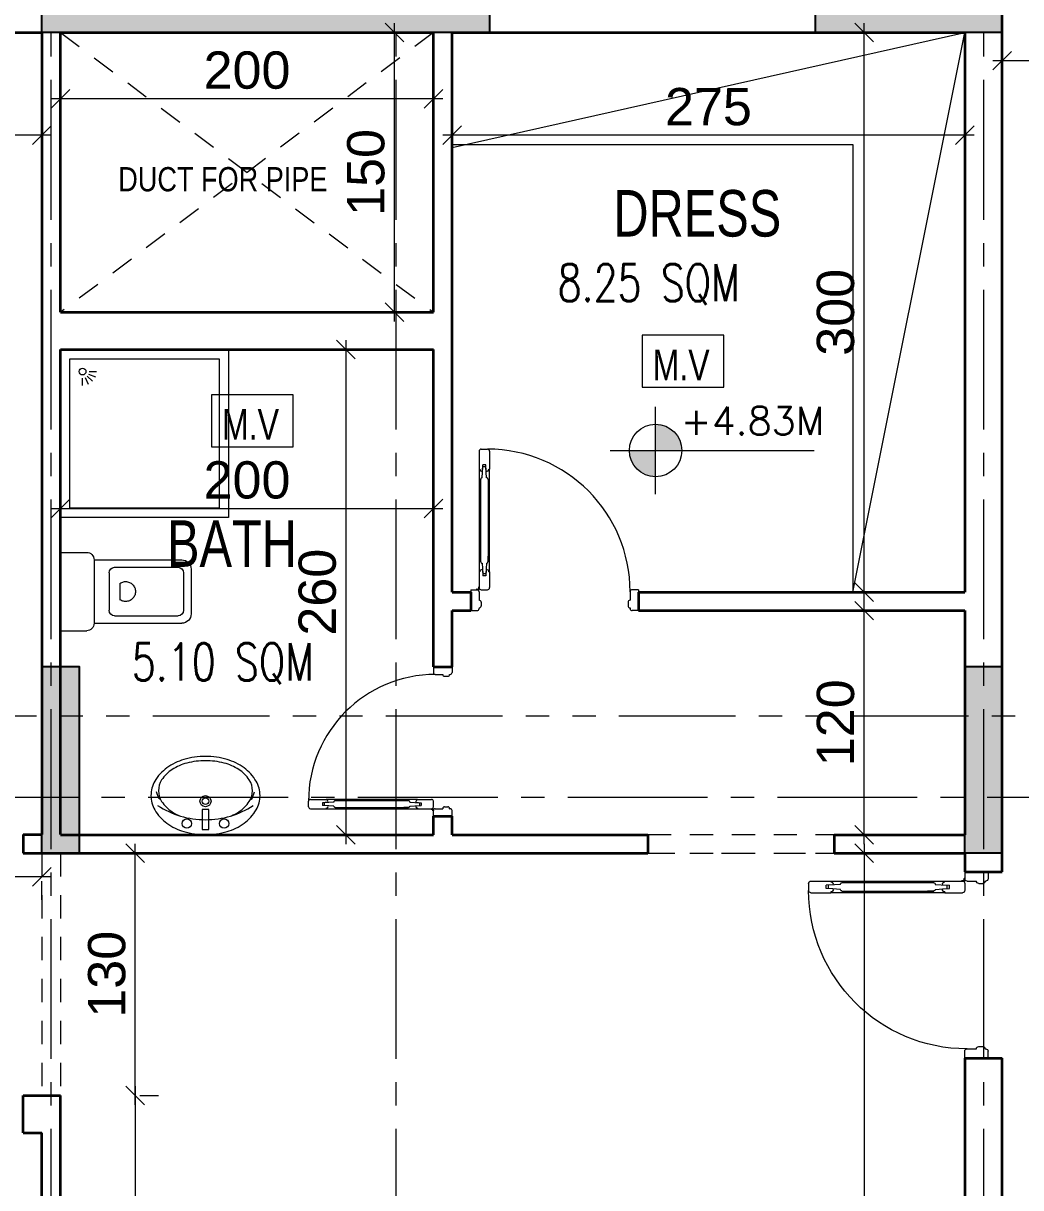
# Model space of a CAD drawing. Header units: millimetres. Extents: x -11627 to -10952, y 10244 to 10588.
# Drawn here: x -11317.71 to -11312.36, y 10454.83 to 10461.08 of the extents above; entities that cross this region are included whole.
import ezdxf

# ---------------------------------------------------------------- set-up
doc = ezdxf.new("R2010")
doc.units = ezdxf.units.MM
doc.header["$PDMODE"] = 35
for name, pattern in [('DOT', [0.25, 0, -0.25]), ('GROUND FLOOR XREF - option 3$0$FATHER FR$0$CENTER2', [1.125, 0.75, -0.125, 0.125, -0.125]), ('HIDDEN2', [0.1875, 0.125, -0.0625]), ('PHANTOM2', [1.25, 0.625, -0.125, 0.125, -0.125, 0.125, -0.125])]:
    doc.linetypes.add(name, pattern=pattern)
doc.layers.get('0').update_dxf_attribs({"lineweight": 5})
doc.layers.get('DEFPOINTS').update_dxf_attribs({"lineweight": 5})
for name, color, linetype, lineweight in [('A-AXIS LINE', 8, 'GROUND FLOOR XREF - option 3$0$FATHER FR$0$CENTER2', 0), ('A-GEN DIMS INTERNAL', 86, 'Continuous', 5), ('A-LEVEL TAG', 23, 'Continuous', 9), ('A-TEXT', 3, 'Continuous', 13), ('DIM IN', 191, 'Continuous', 5), ('DOORS', 30, 'Continuous', 9), ('hidden', 251, 'HIDDEN2', 5), ('S-COL HATCH', 5, 'Continuous', 15), ('SANIT', 241, 'Continuous', 0), ('SECTION', 3, 'PHANTOM2', 5), ('SYMBOLS LEVEL', 233, 'Continuous', 5), ('text1', 32, 'Continuous', 9), ('WALLS', 4, 'Continuous', 35)]:
    doc.layers.add(name, color=color, linetype=linetype, lineweight=lineweight)
doc.layers.add('A-SECTION LINE', color=230, linetype='GROUND FLOOR XREF - option 3$0$FATHER FR$0$CENTER2')
doc.layers.add('col1', color=6, linetype='Continuous')
doc.styles.add('GROUND FLOOR XREF - option 3$0$STYLE1', font='arial.ttf', dxfattribs={"height": 0.2})
doc.styles.add('SIMPLEX', font='romans.shx', dxfattribs={"width": 0.75})
doc.styles.add('T20-200', font='ROMANS.SHX', dxfattribs={"height": 0.4})
doc.styles.add('TEXTS', font='arial.ttf', dxfattribs={"width": 0.8})
doc.dimstyles.new('DIM 100', dxfattribs={"dimtxt": 0.2, "dimasz": 0.1, "dimexe": 0.15, "dimexo": 0.2, "dimgap": 0.05, "dimtad": 1, "dimdec": 0, "dimlfac": 100, "dimzin": 1, "dimdsep": 46, "dimtxsty": 'GROUND FLOOR XREF - option 3$0$STYLE1', "dimblk": 'OBLIQUE', "dimcen": 0.02, "dimdle": 0.05, "dimclrd": 256, "dimclre": 6, "dimclrt": 3, "dimadec": 1, "dimazin": 0, "dimtfac": 0.9, "dimtdec": 0, "dimtix": 1, "dimtofl": 0, "dimtmove": 2, "dimatfit": 3, "dimldrblk": 'ARCHTICK', "dimfxl": 1, "dimtolj": 1, "dimtzin": 12, "dimlwd": -1, "dimlwe": -1, "dimarcsym": 0})

# ---------------------------------------------------------------- blocks, each defined once
blk = doc.blocks.new('_Oblique')
at = {"color": 0, "linetype": 'ByBlock', "lineweight": -2}
blk.add_line((-0.5, -0.5), (0.5, 0.5), dxfattribs=at)
blk = doc.blocks.new('*D1010')
at = {"layer": 'A-GEN DIMS INTERNAL', "color": 6, "linetype": 'DOT', "transparency": 16777216}
for p, q in [((-11312.4561, 10461.0057), (-11312.4561, 10460.7252)), ((-11309.7061, 10460.85), (-11309.7061, 10460.7252))]:
    blk.add_line(p, q, dxfattribs=at)
at = {"layer": 'A-GEN DIMS INTERNAL', "transparency": 16777216}
blk.add_line((-11312.5061, 10460.8752), (-11309.6561, 10460.8752), dxfattribs=at)
at = {"layer": 'DEFPOINTS', "color": 0, "transparency": 16777216}
for p in [(-11312.4561, 10461.2057), (-11309.7061, 10461.05), (-11309.7061, 10460.8752)]:
    blk.add_point(p, dxfattribs=at)
at = {"layer": 'A-GEN DIMS INTERNAL', "transparency": 16777216, "xscale": 0.1, "yscale": 0.1, "zscale": 0.1, "rotation": 180}
blk.add_blockref('_Oblique', (-11312.4561, 10460.8752), dxfattribs=at)
at = {"layer": 'A-GEN DIMS INTERNAL', "transparency": 16777216, "xscale": 0.1, "yscale": 0.1, "zscale": 0.1}
blk.add_blockref('_Oblique', (-11309.7061, 10460.8752), dxfattribs=at)
at = {"layer": 'A-GEN DIMS INTERNAL', "color": 3, "transparency": 16777216, "insert": (-11311.0811, 10461.0273), "char_height": 0.2, "attachment_point": 5, "style": 'GROUND FLOOR XREF - option 3$0$STYLE1'}
blk.add_mtext('\\A1;275', dxfattribs=at)
blk = doc.blocks.new('_ArchTick')
at = {"color": 0, "linetype": 'ByBlock', "const_width": 0.15}
blk.add_lwpolyline([(-0.5, -0.5), (0.5, 0.5)], dxfattribs=at)
blk = doc.blocks.new('*D1031')
at = {"layer": 'A-GEN DIMS INTERNAL', "transparency": 16777216}
blk.add_line((-11313.1963, 10456.6756), (-11313.1963, 10450.3756), dxfattribs=at)
at = {"layer": 'A-GEN DIMS INTERNAL', "color": 6, "linetype": 'DOT', "transparency": 16777216}
for p, q in [((-11315.7113, 10456.6256), (-11313.0463, 10456.6256)), ((-11313.3458, 10450.4256), (-11313.0463, 10450.4256))]:
    blk.add_line(p, q, dxfattribs=at)
at = {"layer": 'DEFPOINTS', "color": 0, "transparency": 16777216}
for p in [(-11315.9113, 10456.6256), (-11313.5458, 10450.4256), (-11313.1963, 10450.4256)]:
    blk.add_point(p, dxfattribs=at)
at = {"layer": 'A-GEN DIMS INTERNAL', "transparency": 16777216, "xscale": 0.1, "yscale": 0.1, "zscale": 0.1}
for p, rotation in [((-11313.1963, 10456.6256), 90), ((-11313.1963, 10450.4256), 270)]:
    blk.add_blockref('_Oblique', p, dxfattribs=dict(at, rotation=rotation))
at = {"layer": 'A-GEN DIMS INTERNAL', "color": 3, "transparency": 16777216, "insert": (-11313.3484, 10453.5256), "char_height": 0.2, "attachment_point": 5, "rotation": 90, "style": 'GROUND FLOOR XREF - option 3$0$STYLE1'}
blk.add_mtext('\\A1;620', dxfattribs=at)
blk = doc.blocks.new('*D1057')
at = {"layer": 'A-GEN DIMS INTERNAL', "transparency": 16777216}
blk.add_line((-11317.1053, 10455.3756), (-11317.1053, 10450.3756), dxfattribs=at)
at = {"layer": 'A-GEN DIMS INTERNAL', "color": 6, "linetype": 'DOT', "transparency": 16777216}
for p, q in [((-11317.0806, 10455.3256), (-11316.9553, 10455.3256)), ((-11317.0806, 10450.4256), (-11316.9553, 10450.4256))]:
    blk.add_line(p, q, dxfattribs=at)
at = {"layer": 'DEFPOINTS', "color": 0, "transparency": 16777216}
for p in [(-11317.2806, 10455.3256), (-11317.2806, 10450.4256), (-11317.1053, 10450.4256)]:
    blk.add_point(p, dxfattribs=at)
at = {"layer": 'A-GEN DIMS INTERNAL', "transparency": 16777216, "xscale": 0.1, "yscale": 0.1, "zscale": 0.1}
for p, rotation in [((-11317.1053, 10455.3256), 90), ((-11317.1053, 10450.4256), 270)]:
    blk.add_blockref('_Oblique', p, dxfattribs=dict(at, rotation=rotation))
at = {"layer": 'A-GEN DIMS INTERNAL', "color": 3, "transparency": 16777216, "insert": (-11317.2574, 10452.8756), "char_height": 0.2, "attachment_point": 5, "rotation": 90, "style": 'GROUND FLOOR XREF - option 3$0$STYLE1'}
blk.add_mtext('\\A1;490', dxfattribs=at)
blk = doc.blocks.new('*D1061')
at = {"layer": 'A-GEN DIMS INTERNAL', "color": 6, "linetype": 'DOT', "transparency": 16777216}
for p, q in [((-11312.6561, 10460.7755), (-11312.6561, 10460.3252)), ((-11315.4061, 10460.4953), (-11315.4061, 10460.3252))]:
    blk.add_line(p, q, dxfattribs=at)
at = {"layer": 'A-GEN DIMS INTERNAL', "transparency": 16777216}
blk.add_line((-11312.6061, 10460.4752), (-11315.4561, 10460.4752), dxfattribs=at)
at = {"layer": 'DEFPOINTS', "color": 0, "transparency": 16777216}
for p in [(-11312.6561, 10460.9755), (-11315.4061, 10460.6953), (-11315.4061, 10460.4752)]:
    blk.add_point(p, dxfattribs=at)
at = {"layer": 'A-GEN DIMS INTERNAL', "transparency": 16777216, "xscale": 0.1, "yscale": 0.1, "zscale": 0.1, "rotation": 180}
blk.add_blockref('_Oblique', (-11315.4061, 10460.4752), dxfattribs=at)
at = {"layer": 'A-GEN DIMS INTERNAL', "transparency": 16777216, "xscale": 0.1, "yscale": 0.1, "zscale": 0.1}
blk.add_blockref('_Oblique', (-11312.6561, 10460.4752), dxfattribs=at)
at = {"layer": 'A-GEN DIMS INTERNAL', "color": 3, "transparency": 16777216, "insert": (-11314.0311, 10460.6273), "char_height": 0.2, "attachment_point": 5, "style": 'GROUND FLOOR XREF - option 3$0$STYLE1'}
blk.add_mtext('\\A1;275', dxfattribs=at)
blk = doc.blocks.new('*D1068')
at = {"layer": 'A-GEN DIMS INTERNAL', "color": 6, "linetype": 'DOT', "transparency": 16777216}
for p, q in [((-11317.5061, 10461.0216), (-11317.5061, 10460.5212)), ((-11315.5061, 10461.0216), (-11315.5061, 10460.5212))]:
    blk.add_line(p, q, dxfattribs=at)
at = {"layer": 'A-GEN DIMS INTERNAL', "transparency": 16777216}
blk.add_line((-11315.4561, 10460.6712), (-11317.5561, 10460.6712), dxfattribs=at)
at = {"layer": 'DEFPOINTS', "color": 0, "transparency": 16777216}
for p in [(-11317.5061, 10461.2216), (-11315.5061, 10461.2216), (-11317.5061, 10460.6712)]:
    blk.add_point(p, dxfattribs=at)
at = {"layer": 'A-GEN DIMS INTERNAL', "transparency": 16777216, "xscale": 0.1, "yscale": 0.1, "zscale": 0.1, "rotation": 180}
blk.add_blockref('_Oblique', (-11317.5061, 10460.6712), dxfattribs=at)
at = {"layer": 'A-GEN DIMS INTERNAL', "transparency": 16777216, "xscale": 0.1, "yscale": 0.1, "zscale": 0.1}
blk.add_blockref('_Oblique', (-11315.5061, 10460.6712), dxfattribs=at)
at = {"layer": 'A-GEN DIMS INTERNAL', "color": 3, "transparency": 16777216, "insert": (-11316.5061, 10460.8233), "char_height": 0.2, "attachment_point": 5, "style": 'GROUND FLOOR XREF - option 3$0$STYLE1'}
blk.add_mtext('\\A1;200', dxfattribs=at)
blk = doc.blocks.new('*D1069')
at = {"layer": 'A-GEN DIMS INTERNAL', "color": 6, "linetype": 'DOT', "transparency": 16777216}
for p, q in [((-11315.7061, 10461.0256), (-11315.8657, 10461.0256)), ((-11315.7061, 10459.5256), (-11315.8657, 10459.5256))]:
    blk.add_line(p, q, dxfattribs=at)
at = {"layer": 'A-GEN DIMS INTERNAL', "transparency": 16777216}
blk.add_line((-11315.7157, 10459.4756), (-11315.7157, 10461.0756), dxfattribs=at)
at = {"layer": 'DEFPOINTS', "color": 0, "transparency": 16777216}
for p in [(-11315.7157, 10461.0256), (-11315.5061, 10461.0256), (-11315.5061, 10459.5256)]:
    blk.add_point(p, dxfattribs=at)
at = {"layer": 'A-GEN DIMS INTERNAL', "transparency": 16777216, "xscale": 0.1, "yscale": 0.1, "zscale": 0.1}
for p, rotation in [((-11315.7157, 10461.0256), 90), ((-11315.7157, 10459.5256), 270)]:
    blk.add_blockref('_Oblique', p, dxfattribs=dict(at, rotation=rotation))
at = {"layer": 'A-GEN DIMS INTERNAL', "color": 3, "transparency": 16777216, "insert": (-11315.8678, 10460.2756), "char_height": 0.2, "attachment_point": 5, "rotation": 90, "style": 'GROUND FLOOR XREF - option 3$0$STYLE1'}
blk.add_mtext('\\A1;150', dxfattribs=at)
blk = doc.blocks.new('*D1070')
at = {"layer": 'A-GEN DIMS INTERNAL', "transparency": 16777216}
blk.add_line((-11315.976, 10459.3756), (-11315.976, 10456.6736), dxfattribs=at)
at = {"layer": 'A-GEN DIMS INTERNAL', "color": 6, "linetype": 'DOT', "transparency": 16777216}
for p, q in [((-11315.7061, 10459.3256), (-11316.126, 10459.3256)), ((-11315.7061, 10456.7236), (-11316.126, 10456.7236))]:
    blk.add_line(p, q, dxfattribs=at)
at = {"layer": 'DEFPOINTS', "color": 0, "transparency": 16777216}
for p in [(-11315.5061, 10459.3256), (-11315.976, 10456.7236), (-11315.5061, 10456.7236)]:
    blk.add_point(p, dxfattribs=at)
at = {"layer": 'A-GEN DIMS INTERNAL', "transparency": 16777216, "xscale": 0.1, "yscale": 0.1, "zscale": 0.1}
for p, rotation in [((-11315.976, 10459.3256), 90), ((-11315.976, 10456.7236), 270)]:
    blk.add_blockref('_Oblique', p, dxfattribs=dict(at, rotation=rotation))
at = {"layer": 'A-GEN DIMS INTERNAL', "color": 3, "transparency": 16777216, "insert": (-11316.1281, 10458.0246), "char_height": 0.2, "attachment_point": 5, "rotation": 90, "style": 'GROUND FLOOR XREF - option 3$0$STYLE1'}
blk.add_mtext('\\A1;260', dxfattribs=at)
blk = doc.blocks.new('*D1071')
at = {"layer": 'A-GEN DIMS INTERNAL', "color": 6, "linetype": 'DOT', "transparency": 16777216}
for p, q in [((-11317.5061, 10458.9164), (-11317.5061, 10458.3234)), ((-11315.5061, 10458.9164), (-11315.5061, 10458.3234))]:
    blk.add_line(p, q, dxfattribs=at)
at = {"layer": 'A-GEN DIMS INTERNAL', "transparency": 16777216}
blk.add_line((-11317.5561, 10458.4734), (-11315.4561, 10458.4734), dxfattribs=at)
at = {"layer": 'DEFPOINTS', "color": 0, "transparency": 16777216}
for p in [(-11317.5061, 10459.1164), (-11315.5061, 10459.1164), (-11315.5061, 10458.4734)]:
    blk.add_point(p, dxfattribs=at)
at = {"layer": 'A-GEN DIMS INTERNAL', "transparency": 16777216, "xscale": 0.1, "yscale": 0.1, "zscale": 0.1, "rotation": 180}
blk.add_blockref('_Oblique', (-11317.5061, 10458.4734), dxfattribs=at)
at = {"layer": 'A-GEN DIMS INTERNAL', "transparency": 16777216, "xscale": 0.1, "yscale": 0.1, "zscale": 0.1}
blk.add_blockref('_Oblique', (-11315.5061, 10458.4734), dxfattribs=at)
at = {"layer": 'A-GEN DIMS INTERNAL', "color": 3, "transparency": 16777216, "insert": (-11316.5061, 10458.6255), "char_height": 0.2, "attachment_point": 5, "style": 'GROUND FLOOR XREF - option 3$0$STYLE1'}
blk.add_mtext('\\A1;200', dxfattribs=at)
blk = doc.blocks.new('A$C29A4714D')
at = {"layer": 'SYMBOLS LEVEL'}
for p, q in [((-0.21, 0), (-0.21, -0.14)), ((-0.21, 0), (0.21, 0)), ((0.21, 0), (0.21, -0.14)), ((-0.17, -0.18), (0.17, -0.18)), ((-0.17, -0.18), (-0.17, -0.65)), ((0.17, -0.18), (0.17, -0.65)), ((-0.13, -0.29), (-0.13, -0.63)), ((-0.1, -0.26), (0.1, -0.26)), ((0.13, -0.29), (0.13, -0.63)), ((-0.0439, -0.3185), (0.0439, -0.3185)), ((-0.1, -0.66), (0.1, -0.66)), ((-0.12, -0.7), (0.12, -0.7))]:
    blk.add_line(p, q, dxfattribs=at)
blk.add_lwpolyline([(-0.0439, -0.3185, 0.054167), (-0.0494, -0.3285, 0.099427), (-0.0535, -0.3488, 0.099427), (-0.0494, -0.369, 0.098874), (-0.0378, -0.3862, 0.098102), (-0.0205, -0.3977, 0.097563), (0, -0.4017, 0.097563), (0.0205, -0.3977, 0.098102), (0.0378, -0.3862, 0.098874), (0.0494, -0.369, 0.099427), (0.0535, -0.3488, 0.099427), (0.0494, -0.3285, 0.054167), (0.0439, -0.3185, 0.098102)], format="xyb", dxfattribs=at)
for centre, radius, start, end in [((-0.17, -0.14), 0.04, 180, 270), ((0.17, -0.14), 0.04, 270, 0), ((-0.1, -0.29), 0.03, 90, 180), ((0.1, -0.29), 0.03, 0, 90), ((-0.12, -0.65), 0.05, 180, 270), ((-0.1, -0.63), 0.03, 180, 270), ((0.1, -0.63), 0.03, 270, 0), ((0.12, -0.65), 0.05, 270, 0)]:
    blk.add_arc(centre, radius, start, end, dxfattribs=at)
blk = doc.blocks.new('A$C1227080D')
at = {"layer": 'SYMBOLS LEVEL'}
blk.add_lwpolyline([(0.2925, 0.21, 0.131574), (0.272, 0.2865, 0.10661), (0.2068, 0.3585, 0.083598), (0.1157, 0.4032, 0.07239), (0, 0.42, 0.07239), (-0.1157, 0.4032, 0.083598), (-0.2068, 0.3585, 0.10661), (-0.272, 0.2865, 0.131574), (-0.2925, 0.21, 0.131574), (-0.272, 0.1335, 0.10661), (-0.2068, 0.0615, 0.083598), (-0.1157, 0.0168, 0.07239), (0, 0, 0.07239), (0.1157, 0.0168, 0.083598), (0.2068, 0.0615, 0.10661), (0.272, 0.1335, 0.131574)], format="xyb", close=True, dxfattribs=at)
for points in [[(0.1391, 0.1014, 0.040392), (0.1783, 0.1222, 0.107175), (0.2351, 0.1787, 0.144796), (0.2521, 0.2361, 0.144796), (0.2351, 0.2935, 0.107175), (0.1783, 0.35, 0.077612), (0.1006, 0.384, 0.064769), (0, 0.3971, 0.064769), (-0.1006, 0.384, 0.077612), (-0.1783, 0.35, 0.107175), (-0.2351, 0.2935, 0.144796), (-0.2521, 0.2361, 0.144796), (-0.2351, 0.1787, 0.107175), (-0.1783, 0.1222, 0.040392), (-0.1391, 0.1014, 0.064769)], [(-0.2565, 0.1567, 0.147437), (0, 0.0807, 0.147437), (0.2565, 0.1567)]]:
    blk.add_lwpolyline(points, format="xyb", dxfattribs=at)
for points in [[(-0.241, 0.1891), (-0.2508, 0.1945), (-0.2625, 0.2296)], [(0.241, 0.1891), (0.2508, 0.1945), (0.2625, 0.2296)]]:
    blk.add_lwpolyline(points, dxfattribs=at)
blk.add_lwpolyline([(-0.0171, 0.1345), (-0.0171, 0.0278), (0.0171, 0.0278), (0.0171, 0.1345)], close=True, dxfattribs=at)
for centre, radius in [((0, 0.18), 0.0297), ((0, 0.18), 0.018), ((-0.1, 0.06), 0.0251), ((0.1, 0.06), 0.0251)]:
    blk.add_circle(centre, radius, dxfattribs=at)
blk = doc.blocks.new('*D1074')
at = {"layer": 'A-GEN DIMS INTERNAL', "color": 6, "linetype": 'DOT', "transparency": 16777216}
for p, q in [((-11318.8061, 10456.4561), (-11318.8061, 10456.6487)), ((-11317.6061, 10456.3756), (-11317.6061, 10456.6487))]:
    blk.add_line(p, q, dxfattribs=at)
at = {"layer": 'A-GEN DIMS INTERNAL', "transparency": 16777216}
for p, q in [((-11318.8561, 10456.4987), (-11318.4673, 10456.4987)), ((-11317.5561, 10456.4987), (-11317.9449, 10456.4987))]:
    blk.add_line(p, q, dxfattribs=at)
at = {"layer": 'DEFPOINTS', "color": 0, "transparency": 16777216}
for p in [(-11317.6061, 10456.4987), (-11318.8061, 10456.2561), (-11317.6061, 10456.1756)]:
    blk.add_point(p, dxfattribs=at)
at = {"layer": 'A-GEN DIMS INTERNAL', "transparency": 16777216, "xscale": 0.1, "yscale": 0.1, "zscale": 0.1, "rotation": 180}
blk.add_blockref('_Oblique', (-11318.8061, 10456.4987), dxfattribs=at)
at = {"layer": 'A-GEN DIMS INTERNAL', "transparency": 16777216, "xscale": 0.1, "yscale": 0.1, "zscale": 0.1}
blk.add_blockref('_Oblique', (-11317.6061, 10456.4987), dxfattribs=at)
at = {"layer": 'A-GEN DIMS INTERNAL', "color": 3, "transparency": 16777216, "insert": (-11318.2061, 10456.5987), "char_height": 0.2, "attachment_point": 5, "style": 'GROUND FLOOR XREF - option 3$0$STYLE1'}
blk.add_mtext('\\A1;120', dxfattribs=at)
blk = doc.blocks.new('*D1075')
at = {"layer": 'A-GEN DIMS INTERNAL', "color": 6, "linetype": 'DOT', "transparency": 16777216}
for p, q in [((-11313.2066, 10461.0256), (-11313.0463, 10461.0256)), ((-11313.2066, 10458.0256), (-11313.0463, 10458.0256))]:
    blk.add_line(p, q, dxfattribs=at)
at = {"layer": 'A-GEN DIMS INTERNAL', "transparency": 16777216}
blk.add_line((-11313.1963, 10457.9756), (-11313.1963, 10461.0756), dxfattribs=at)
at = {"layer": 'DEFPOINTS', "color": 0, "transparency": 16777216}
for p in [(-11313.4066, 10461.0256), (-11313.1963, 10461.0256), (-11313.4066, 10458.0256)]:
    blk.add_point(p, dxfattribs=at)
at = {"layer": 'A-GEN DIMS INTERNAL', "transparency": 16777216, "xscale": 0.1, "yscale": 0.1, "zscale": 0.1}
for p, rotation in [((-11313.1963, 10461.0256), 90), ((-11313.1963, 10458.0256), 270)]:
    blk.add_blockref('_Oblique', p, dxfattribs=dict(at, rotation=rotation))
at = {"layer": 'A-GEN DIMS INTERNAL', "color": 3, "transparency": 16777216, "insert": (-11313.3485, 10459.5256), "char_height": 0.2, "attachment_point": 5, "rotation": 90, "style": 'GROUND FLOOR XREF - option 3$0$STYLE1'}
blk.add_mtext('\\A1;300', dxfattribs=at)
blk = doc.blocks.new('D-P-10-80')
at = {"color": 0}
for p, q in [((0.04, 0.76), (0.04, 0.6753)), ((0.05, 0.77), (0.08, 0.77)), ((0.09, 0.76), (0.09, 0.6753)), ((0.043, 0.6753), (0.04, 0.6753)), ((0.04, 0.6753), (0.04, 0.1853)), ((0.0542, 0.6339), (0.0577, 0.6853)), ((0.0559, 0.6657), (0.0578, 0.6953)), ((0.0723, 0.6853), (0.0577, 0.6853)), ((0.0722, 0.6953), (0.0578, 0.6953)), ((0.0741, 0.6657), (0.0722, 0.6953)), ((0.0758, 0.6339), (0.0723, 0.6853)), ((0.087, 0.6753), (0.09, 0.6753)), ((0.09, 0.1853), (0.09, 0.6753)), ((0.0462, 0.6273), (0.0462, 0.2333)), ((0.0477, 0.6273), (0.0462, 0.6273)), ((0.0823, 0.6273), (0.0837, 0.6273)), ((0.0837, 0.6273), (0.0837, 0.2333)), ((0.0462, 0.2333), (0.0462, 0.2594)), ((0.0837, 0.2333), (0.0837, 0.2594)), ((0.0477, 0.2333), (0.0462, 0.2333)), ((0.0542, 0.2267), (0.0577, 0.1753)), ((0.0758, 0.2267), (0.0723, 0.1753)), ((0.0823, 0.2333), (0.0837, 0.2333)), ((0.043, 0.1853), (0.04, 0.1853)), ((0.04, 0.1853), (0.04, 0.11)), ((0.0559, 0.1949), (0.0578, 0.1653)), ((0.0723, 0.1753), (0.0577, 0.1753)), ((0.0722, 0.1653), (0.0578, 0.1653)), ((0.0741, 0.1949), (0.0722, 0.1653)), ((0.087, 0.1853), (0.09, 0.1853)), ((0.09, 0.1853), (0.09, 0.11)), ((0, 0.1), (0.03, 0.1)), ((0, 0.1), (0, 0)), ((0.0275, 0.1015), (0.0275, 0.101)), ((0.0285, 0.1025), (0.0365, 0.1025)), ((0.0285, 0.1), (0.0375, 0.1)), ((0.0332, 0.1025), (0.0355, 0.1025)), ((0.0365, 0.1025), (0.0348, 0.1025)), ((0.0375, 0.1115), (0.0375, 0.1035)), ((0.0375, 0.1045), (0.0375, 0.1035)), ((0.0418, 0.1025), (0.0375, 0.1025)), ((0.0375, 0.1025), (0.0375, 0.0981)), ((0.0385, 0.1125), (0.039, 0.1125)), ((0.04, 0.1115), (0.04, 0.1025)), ((0.05, 0.1), (0.08, 0.1)), ((0.8, 0.1), (0.77, 0.1)), ((0.8, 0.1), (0.8, 0)), ((0.04, 0.09), (0.04, 0.05)), ((0.04, 0.05), (0.04, 0.05)), ((0.76, 0.09), (0.76, 0.05)), ((0.76, 0.05), (0.76, 0.05)), ((0, 0), (0.03, 0)), ((0.04, 0.013), (0.04, 0.01)), ((0.05, 0.04), (0.05, 0.023)), ((0.75, 0.04), (0.75, 0.023)), ((0.76, 0.013), (0.76, 0.01)), ((0.8, 0), (0.77, 0))]:
    blk.add_line(p, q, dxfattribs=at)
for radius in [0.00367, 0.00201]:
    blk.add_circle((0.0375, 0.1025), radius, dxfattribs=at)
for centre, radius, start, end in [((0.05, 0.76), 0.01, 90, 180), ((0.08, 0.76), 0.01, 0, 90), ((0.08, 0.09), 0.68, 0, 90), ((0.053, 0.6753), 0.01, 180, 286.6378), ((0.077, 0.6753), 0.01, 253.3622, 0), ((0.0542, 0.6273), 0.00659, 89.3814, 180.0004), ((0.0757, 0.6273), 0.00659, 359.9999, 90.6186), ((0.0542, 0.2333), 0.00659, 179.9996, 270.6186), ((0.0757, 0.2333), 0.00659, 269.3814, 0.0001), ((0.053, 0.1853), 0.01, 73.3622, 180), ((0.077, 0.1853), 0.01, 0, 106.6378), ((0.0285, 0.1015), 0.001, 90, 180), ((0.0285, 0.101), 0.001, 180, 270), ((0.03, 0.09), 0.01, 0, 90), ((0.0365, 0.1035), 0.001, 270, 0), ((0.0385, 0.1115), 0.001, 90, 180), ((0.0375, 0.1025), 0.0025, 270, 0), ((0.039, 0.1115), 0.001, 0, 90), ((0.05, 0.11), 0.01, 180, 270), ((0.08, 0.11), 0.01, 270, 0), ((0.77, 0.09), 0.01, 90, 180), ((0.04, 0.04), 0.01, 0, 90), ((0.76, 0.04), 0.01, 90, 180), ((0.03, 0.01), 0.01, 270, 0), ((0.04, 0.023), 0.01, 270, 0), ((0.76, 0.023), 0.01, 180, 270), ((0.77, 0.01), 0.01, 180, 270)]:
    blk.add_arc(centre, radius, start, end, dxfattribs=at)
blk = doc.blocks.new('*D1076')
at = {"layer": 'A-GEN DIMS INTERNAL', "transparency": 16777216}
blk.add_line((-11317.1053, 10455.2756), (-11317.1053, 10456.6756), dxfattribs=at)
at = {"layer": 'A-GEN DIMS INTERNAL', "color": 6, "linetype": 'DOT', "transparency": 16777216}
for p, q in [((-11317.0806, 10456.6256), (-11316.9553, 10456.6256)), ((-11317.0806, 10455.3256), (-11316.9553, 10455.3256))]:
    blk.add_line(p, q, dxfattribs=at)
at = {"layer": 'DEFPOINTS', "color": 0, "transparency": 16777216}
for p in [(-11317.2806, 10456.6256), (-11317.1053, 10456.6256), (-11317.2806, 10455.3256)]:
    blk.add_point(p, dxfattribs=at)
at = {"layer": 'A-GEN DIMS INTERNAL', "transparency": 16777216, "xscale": 0.1, "yscale": 0.1, "zscale": 0.1}
for p, rotation in [((-11317.1053, 10456.6256), 90), ((-11317.1053, 10455.3256), 270)]:
    blk.add_blockref('_Oblique', p, dxfattribs=dict(at, rotation=rotation))
at = {"layer": 'A-GEN DIMS INTERNAL', "color": 3, "transparency": 16777216, "insert": (-11317.2575, 10455.9756), "char_height": 0.2, "attachment_point": 5, "rotation": 90, "style": 'GROUND FLOOR XREF - option 3$0$STYLE1'}
blk.add_mtext('\\A1;130', dxfattribs=at)
blk = doc.blocks.new('*D1077')
at = {"layer": 'A-GEN DIMS INTERNAL', "transparency": 16777216}
blk.add_line((-11313.1963, 10456.673), (-11313.1963, 10457.9756), dxfattribs=at)
at = {"layer": 'A-GEN DIMS INTERNAL', "color": 6, "linetype": 'DOT', "transparency": 16777216}
for p, q in [((-11313.1442, 10457.9256), (-11313.3463, 10457.9256)), ((-11313.1442, 10456.723), (-11313.3463, 10456.723))]:
    blk.add_line(p, q, dxfattribs=at)
at = {"layer": 'DEFPOINTS', "color": 0, "transparency": 16777216}
for p in [(-11313.1963, 10457.9256), (-11312.9442, 10457.9256), (-11312.9442, 10456.723)]:
    blk.add_point(p, dxfattribs=at)
at = {"layer": 'A-GEN DIMS INTERNAL', "transparency": 16777216, "xscale": 0.1, "yscale": 0.1, "zscale": 0.1}
for p, rotation in [((-11313.1963, 10457.9256), 90), ((-11313.1963, 10456.723), 270)]:
    blk.add_blockref('_Oblique', p, dxfattribs=dict(at, rotation=rotation))
at = {"layer": 'A-GEN DIMS INTERNAL', "color": 3, "transparency": 16777216, "insert": (-11313.3484, 10457.3243), "char_height": 0.2, "attachment_point": 5, "rotation": 90, "style": 'GROUND FLOOR XREF - option 3$0$STYLE1'}
blk.add_mtext('\\A1;120', dxfattribs=at)
blk = doc.blocks.new('*D1078')
at = {"layer": 'A-GEN DIMS INTERNAL', "color": 6, "linetype": 'DOT', "transparency": 16777216}
for p, q in [((-11321.6061, 10460.8256), (-11321.6061, 10460.3252)), ((-11317.6061, 10460.8256), (-11317.6061, 10460.3252))]:
    blk.add_line(p, q, dxfattribs=at)
at = {"layer": 'A-GEN DIMS INTERNAL', "transparency": 16777216}
blk.add_line((-11317.5561, 10460.4752), (-11321.6561, 10460.4752), dxfattribs=at)
at = {"layer": 'DEFPOINTS', "color": 0, "transparency": 16777216}
for p in [(-11321.6061, 10461.0256), (-11317.6061, 10461.0256), (-11321.6061, 10460.4752)]:
    blk.add_point(p, dxfattribs=at)
at = {"layer": 'A-GEN DIMS INTERNAL', "transparency": 16777216, "xscale": 0.1, "yscale": 0.1, "zscale": 0.1, "rotation": 180}
blk.add_blockref('_Oblique', (-11321.6061, 10460.4752), dxfattribs=at)
at = {"layer": 'A-GEN DIMS INTERNAL', "transparency": 16777216, "xscale": 0.1, "yscale": 0.1, "zscale": 0.1}
blk.add_blockref('_Oblique', (-11317.6061, 10460.4752), dxfattribs=at)
at = {"layer": 'A-GEN DIMS INTERNAL', "color": 3, "transparency": 16777216, "insert": (-11319.6061, 10460.6273), "char_height": 0.2, "attachment_point": 5, "style": 'GROUND FLOOR XREF - option 3$0$STYLE1'}
blk.add_mtext('\\A1;400', dxfattribs=at)
blk = doc.blocks.new('*D1082')
at = {"layer": 'A-GEN DIMS INTERNAL', "transparency": 16777216}
blk.add_line((-11311.8268, 10461.2756), (-11311.8268, 10452.7794), dxfattribs=at)
at = {"layer": 'A-GEN DIMS INTERNAL', "color": 6, "linetype": 'DOT', "transparency": 16777216}
for p, q in [((-11312.2561, 10461.2256), (-11311.6768, 10461.2256)), ((-11312.2561, 10452.8294), (-11311.6768, 10452.8294))]:
    blk.add_line(p, q, dxfattribs=at)
at = {"layer": 'DEFPOINTS', "color": 0, "transparency": 16777216}
for p in [(-11312.4561, 10461.2256), (-11312.4561, 10452.8294), (-11311.8268, 10452.8294)]:
    blk.add_point(p, dxfattribs=at)
at = {"layer": 'A-GEN DIMS INTERNAL', "transparency": 16777216, "xscale": 0.1, "yscale": 0.1, "zscale": 0.1}
for p, rotation in [((-11311.8268, 10461.2256), 90), ((-11311.8268, 10452.8294), 270)]:
    blk.add_blockref('_Oblique', p, dxfattribs=dict(at, rotation=rotation))
at = {"layer": 'A-GEN DIMS INTERNAL', "color": 3, "transparency": 16777216, "insert": (-11311.9789, 10457.0275), "char_height": 0.2, "attachment_point": 5, "rotation": 90, "style": 'GROUND FLOOR XREF - option 3$0$STYLE1'}
blk.add_mtext('\\A1;840', dxfattribs=at)
blk = doc.blocks.new('TGTGTGTGTGTGTG')
at = {"layer": 'A-AXIS LINE'}
for p, q in [((-11392.0385, 10474.272), (-11392.0385, 10449.6118)), ((-11390.1885, 10474.272), (-11390.1885, 10449.6118)), ((-11387.0367, 10474.272), (-11387.0367, 10449.6118)), ((-11398.2667, 10456.9256), (-11373.8915, 10456.9256))]:
    blk.add_line(p, q, dxfattribs=at)
blk = doc.blocks.new('DDW')
at = {"layer": 'SYMBOLS LEVEL'}
h = blk.add_hatch(color=256, dxfattribs=at)
edge = h.paths.add_edge_path()
edge.add_line((-11621.43, 10035.1153), (-11621.43, 10034.9745))
edge.add_line((-11621.43, 10034.9745), (-11621.2892, 10034.9745))
edge.add_arc((-11621.43, 10034.9745), 0.1408, 0, 90)
edge = h.paths.add_edge_path()
edge.add_line((-11621.43, 10034.8337), (-11621.43, 10034.9745))
edge.add_line((-11621.43, 10034.9745), (-11621.5709, 10034.9745))
edge.add_arc((-11621.43, 10034.9745), 0.1408, 180, 270)
for p, q in [((-11621.43, 10034.7402), (-11621.43, 10035.2088)), ((-11621.6737, 10034.9745), (-11620.5802, 10034.9745))]:
    blk.add_line(p, q, dxfattribs=at)
blk.add_circle((-11621.43, 10034.9745), 0.1408, dxfattribs=at)
blk = doc.blocks.new('1220')
at = {"layer": 'SECTION'}
blk.add_line((-11271.9711, 10187.112), (-11247.2378, 10187.112), dxfattribs=at)
blk = doc.blocks.new('gcol')
at = {"layer": 'S-COL HATCH', "linetype": 'Continuous'}
h = blk.add_hatch(color=256, dxfattribs=at)
h.dxf.hatch_style = 1
h.paths.add_polyline_path([(46.8393, 10.8), (46.8393, 11), (49.2393, 11), (49.2393, 10.8)])
h = blk.add_hatch(color=256, dxfattribs=at)
h.dxf.hatch_style = 1
h.paths.add_polyline_path([(50.9893, 10.8), (50.9893, 11), (51.9893, 11), (51.9893, 10.8)])
h = blk.add_hatch(color=256, dxfattribs=at)
h.dxf.hatch_style = 1
h.paths.add_polyline_path([(47.0393, 6.4), (46.8393, 6.4), (46.8393, 7.4), (47.0393, 7.4)])
h = blk.add_hatch(color=256, dxfattribs=at)
h.dxf.hatch_style = 1
h.paths.add_polyline_path([(51.9893, 6.4), (51.7893, 6.4), (51.7893, 7.4), (51.9893, 7.4)])
at = {"layer": 'col1'}
for points in [[(46.8393, 10.8), (46.8393, 11), (49.2393, 11), (49.2393, 10.8)], [(50.9893, 10.8), (50.9893, 11), (51.9893, 11), (51.9893, 10.8)], [(47.0393, 6.4), (46.8393, 6.4), (46.8393, 7.4), (47.0393, 7.4)], [(51.9893, 6.4), (51.7893, 6.4), (51.7893, 7.4), (51.9893, 7.4)]]:
    blk.add_lwpolyline(points, close=True, dxfattribs=at)

msp = doc.modelspace()

# ---------------------------------------------------------------- linework, layer by layer
at = {"color": 8, "lineweight": 0}
for p, q in [((-11317.3532, 10459.2081), (-11317.3132, 10459.2081)), ((-11317.3884, 10459.1329), (-11317.3884, 10459.1728)), ((-11317.374, 10459.1759), (-11317.3576, 10459.1395)), ((-11317.3632, 10459.1835), (-11317.3346, 10459.1556)), ((-11317.3559, 10459.1944), (-11317.3191, 10459.1789))]:
    msp.add_line(p, q, dxfattribs=at)
msp.add_circle((-11317.3884, 10459.2081), 0.0184, dxfattribs=at)
at = {"layer": 'A-TEXT'}
for points in [[(-11313.949, 10459.4024), (-11314.3861, 10459.4024), (-11314.3861, 10459.1235), (-11313.949, 10459.1235)], [(-11316.2589, 10459.0832), (-11316.696, 10459.0832), (-11316.696, 10458.8043), (-11316.2589, 10458.8043)]]:
    msp.add_lwpolyline(points, close=True, dxfattribs=at)
at = {"layer": 'hidden'}
for p, q in [((-11315.5061, 10461.0256), (-11317.5061, 10459.5256)), ((-11317.5061, 10461.0256), (-11315.5061, 10459.5256)), ((-11314.3561, 10456.7256), (-11313.3561, 10456.7256)), ((-11317.6061, 10456.6256), (-11317.6061, 10455.3256)), ((-11317.5061, 10456.6256), (-11317.5061, 10455.3256)), ((-11314.3561, 10456.6256), (-11313.3561, 10456.6256))]:
    msp.add_line(p, q, dxfattribs=at)
at = {"layer": 'WALLS'}
for p, q in [((-11312.4561, 10456.5256), (-11312.4561, 10461.2256)), ((-11321.6061, 10461.0256), (-11317.6061, 10461.0256)), ((-11317.6061, 10461.0256), (-11317.6061, 10456.7256)), ((-11317.5061, 10459.5256), (-11317.5061, 10461.0256)), ((-11317.5061, 10461.0256), (-11315.5061, 10461.0256)), ((-11315.5061, 10459.5256), (-11315.5061, 10461.0256)), ((-11315.4061, 10458.0256), (-11315.4061, 10461.0256)), ((-11315.4061, 10461.0256), (-11312.6561, 10461.0256)), ((-11312.6561, 10461.0256), (-11312.6561, 10458.0256)), ((-11317.5061, 10459.5256), (-11315.5061, 10459.5256)), ((-11317.5061, 10456.7256), (-11317.5061, 10459.3256)), ((-11317.5061, 10459.3256), (-11315.5061, 10459.3256)), ((-11315.5061, 10457.6236), (-11315.5061, 10459.3256)), ((-11315.4061, 10458.0256), (-11315.3061, 10458.0256)), ((-11315.3061, 10458.0256), (-11315.3061, 10457.9256)), ((-11314.4061, 10458.0256), (-11312.6561, 10458.0256)), ((-11314.4061, 10458.0256), (-11314.4061, 10457.9256)), ((-11315.4061, 10457.6236), (-11315.4061, 10457.9256)), ((-11315.4061, 10457.9256), (-11315.3061, 10457.9256)), ((-11314.4061, 10457.9256), (-11312.6561, 10457.9256)), ((-11312.6561, 10457.9256), (-11312.6561, 10456.7226)), ((-11315.5061, 10457.6236), (-11315.4061, 10457.6236)), ((-11315.5061, 10456.7236), (-11315.5061, 10456.8236)), ((-11315.5061, 10456.8236), (-11315.4061, 10456.8236)), ((-11315.4061, 10456.7235), (-11315.4061, 10456.8236)), ((-11317.7061, 10456.7246), (-11317.7061, 10456.6256)), ((-11317.7061, 10456.7243), (-11317.6061, 10456.7243)), ((-11317.5061, 10456.7242), (-11315.5061, 10456.7236)), ((-11315.4061, 10456.7235), (-11314.3561, 10456.7232)), ((-11314.3561, 10456.7231), (-11314.3561, 10456.6256)), ((-11313.3561, 10456.7231), (-11313.3561, 10456.6256)), ((-11313.3561, 10456.7229), (-11312.6561, 10456.7226)), ((-11317.7061, 10456.6256), (-11314.3561, 10456.6256)), ((-11313.3561, 10456.6256), (-11312.6561, 10456.6256)), ((-11312.6561, 10456.6256), (-11312.6561, 10456.5256)), ((-11312.6561, 10456.5256), (-11312.4561, 10456.5256)), ((-11312.6561, 10455.5256), (-11312.4561, 10455.5256)), ((-11312.6561, 10455.5256), (-11312.6561, 10450.4256)), ((-11312.4561, 10452.8294), (-11312.4561, 10455.5256)), ((-11317.7061, 10455.3256), (-11317.5061, 10455.3256)), ((-11317.7061, 10455.1256), (-11317.7061, 10455.3256)), ((-11317.5061, 10450.4256), (-11317.5061, 10455.3256)), ((-11317.7061, 10455.1256), (-11317.6061, 10455.1256)), ((-11317.6061, 10450.4256), (-11317.6061, 10455.1256))]:
    msp.add_line(p, q, dxfattribs=at)
at = {"layer": 'WALLS', "color": 8, "lineweight": 0}
for p, q in [((-11315.4061, 10460.4103), (-11312.6561, 10461.0256)), ((-11313.2561, 10458.0256), (-11312.6561, 10461.0256)), ((-11315.4061, 10460.4256), (-11313.2561, 10460.4256)), ((-11313.2561, 10460.4256), (-11313.2561, 10458.0256))]:
    msp.add_line(p, q, dxfattribs=at)
for points in [[(-11316.6061, 10458.4256), (-11317.5061, 10458.4256), (-11317.5061, 10459.3256), (-11316.6061, 10459.3256)], [(-11316.6561, 10458.4756), (-11317.4561, 10458.4756), (-11317.4561, 10459.2756), (-11316.6561, 10459.2756)]]:
    msp.add_lwpolyline(points, close=True, dxfattribs=at)

# ---------------------------------------------------------------- block references
msp.add_blockref('gcol', (-11364.4453, 10450.2256))
at = {"layer": 'A-LEVEL TAG', "ltscale": 0.3}
msp.add_blockref('DDW', (307.1156, 423.81), dxfattribs=at)
at = {"layer": 'A-SECTION LINE'}
msp.add_blockref('1220', (-52.5397, 270.2499), dxfattribs=at)
at = {"layer": 'DIM IN'}
msp.add_blockref('TGTGTGTGTGTGTG', (74.4806, 0), dxfattribs=at)
at = {"layer": 'DOORS', "xscale": 1.124999999995907, "yscale": 1.124999999995907, "zscale": 1.124999999995907}
msp.add_blockref('D-P-10-80', (-11315.3061, 10457.9256), dxfattribs=at)
at = {"layer": 'DOORS', "rotation": 90.00000000000001}
msp.add_blockref('D-P-10-80', (-11315.4061, 10456.8236), dxfattribs=at)
at = {"layer": 'DOORS', "xscale": -1.249966897242222, "yscale": 1.249966897242222, "zscale": 1.249966897242222, "rotation": 90}
msp.add_blockref('D-P-10-80', (-11312.5311, 10456.5256), dxfattribs=at)
at = {"layer": 'SANIT', "xscale": -1, "rotation": 90}
msp.add_blockref('A$C29A4714D', (-11317.5061, 10458.0281), dxfattribs=at)
at = {"layer": 'WALLS'}
msp.add_blockref('A$C1227080D', (-11316.7288, 10456.724), dxfattribs=at)

# ---------------------------------------------------------------- texts
at = {"layer": 'A-LEVEL TAG', "insert": (-11314.1804, 10459.0184), "char_height": 0.15, "width": 0.6675, "attachment_point": 1, "style": 'T20-200'}
msp.add_mtext('+4.83M', dxfattribs=at)
at = {"layer": 'A-TEXT'}
for s, height, style, width, p in [('DUCT FOR PIPE ', 0.13, 'TEXTS', 0.8, (-11317.1966, 10460.1744)), ('DRESS', 0.24942, 'GROUND FLOOR XREF - option 3$0$STYLE1', 0.75, (-11314.5408, 10459.9319)), ('M.V', 0.16437, 'GROUND FLOOR XREF - option 3$0$STYLE1', 0.75, (-11314.3306, 10459.1613)), ('M.V', 0.16437, 'GROUND FLOOR XREF - option 3$0$STYLE1', 0.75, (-11316.6405, 10458.8421)), ('BATH', 0.24942, 'GROUND FLOOR XREF - option 3$0$STYLE1', 0.75, (-11316.935, 10458.1606))]:
    msp.add_text(s, height=height, dxfattribs=dict(at, style=style, width=width)).set_placement(p)
at = {"layer": 'text1', "style": 'SIMPLEX', "width": 0.75}
for s, p in [(' 8.25 SQM', (-11314.9426, 10459.5845)), (' 5.10 SQM', (-11317.2267, 10457.5505))]:
    msp.add_text(s, height=0.2, dxfattribs=at).set_placement(p)

# ---------------------------------------------------------------- dimensions: what is measured, and where the dimension line sits
at = {"layer": 'A-GEN DIMS INTERNAL'}
for base, p1, p2, angle, picture, middle in [((-11311.8268, 10452.8294), (-11312.4561, 10461.2256), (-11312.4561, 10452.8294), 90, '*D1082', (-11311.9789, 10457.0275)), ((-11317.5061, 10460.6712), (-11315.5061, 10461.2216), (-11317.5061, 10461.2216), 180, '*D1068', (-11316.5061, 10460.8233)), ((-11321.6061, 10460.4752), (-11317.6061, 10461.0256), (-11321.6061, 10461.0256), 180, '*D1078', (-11319.6061, 10460.6273)), ((-11315.7157, 10461.0256), (-11315.5061, 10459.5256), (-11315.5061, 10461.0256), 90, '*D1069', (-11315.8678, 10460.2756)), ((-11313.1963, 10461.0256), (-11313.4066, 10458.0256), (-11313.4066, 10461.0256), 90, '*D1075', (-11313.3485, 10459.5256)), ((-11315.4061, 10460.4752), (-11312.6561, 10460.9755), (-11315.4061, 10460.6953), 180, '*D1061', (-11314.0311, 10460.6273)), ((-11315.976, 10456.7236), (-11315.5061, 10459.3256), (-11315.5061, 10456.7236), 90, '*D1070', (-11316.1281, 10458.0246)), ((-11315.5061, 10458.4734), (-11317.5061, 10459.1164), (-11315.5061, 10459.1164), 180, '*D1071', (-11316.5061, 10458.6255)), ((-11313.1963, 10457.9256), (-11312.9442, 10456.723), (-11312.9442, 10457.9256), 90, '*D1077', (-11313.3484, 10457.3243)), ((-11317.1053, 10456.6256), (-11317.2806, 10455.3256), (-11317.2806, 10456.6256), 90, '*D1076', (-11317.2575, 10455.9756)), ((-11313.1963, 10450.4256), (-11315.9113, 10456.6256), (-11313.5458, 10450.4256), 270, '*D1031', (-11313.3484, 10453.5256)), ((-11317.1053, 10450.4256), (-11317.2806, 10455.3256), (-11317.2806, 10450.4256), 90, '*D1057', (-11317.2574, 10452.8756))]:
    dim = msp.add_linear_dim(base=base, p1=p1, p2=p2, angle=angle, dimstyle='DIM 100', dxfattribs=at)
    dim.commit()
    dim.dimension.update_dxf_attribs({"geometry": picture, "text_midpoint": middle})
dim = msp.add_linear_dim(base=(-11309.7061, 10460.8752), p1=(-11312.4561, 10461.2057), p2=(-11309.7061, 10461.05), dimstyle='DIM 100', dxfattribs=at)
dim.commit()
dim.dimension.update_dxf_attribs({"geometry": '*D1010', "text_midpoint": (-11311.0811, 10461.0273)})
dim = msp.add_linear_dim(base=(-11317.6061, 10456.4987), p1=(-11318.8061, 10456.2561), p2=(-11317.6061, 10456.1756), angle=180, dimstyle='DIM 100', dxfattribs=at)
dim.commit()
dim.dimension.update_dxf_attribs({"geometry": '*D1074', "text_midpoint": (-11318.2061, 10456.5987), "dimtype": 160})

doc.saveas('drawing.dxf')
